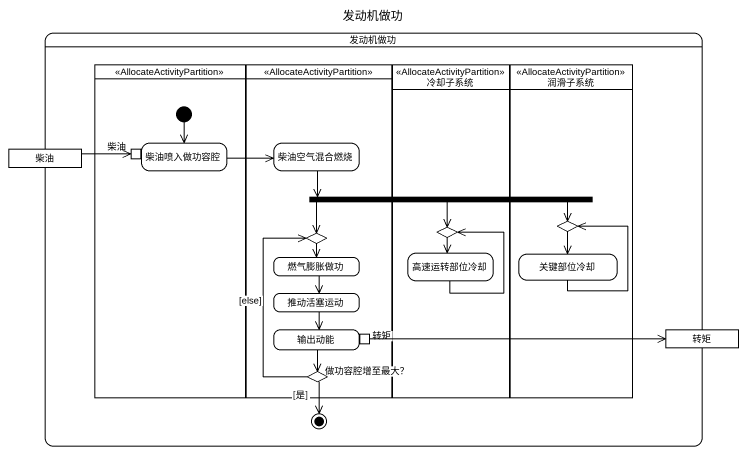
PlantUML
@startuml
title 发动机做功
hide empty description
state 发动机做功 {
  state " " as lane1 <<AllocateActivityPartition>> {
    state 柴油喷入做功容腔 {
      state "柴油" as 柴油_2 <<inputPin>>
    }
    [*] --> 柴油喷入做功容腔
  }
  state " " as lane2 <<AllocateActivityPartition>> {
    state 柴油空气混合燃烧
    state choice1 <<choice>>
    state 燃气膨胀做功
    state 推动活塞运动
    state 输出动能 {
      state 转矩 <<outputPin>>
    }
    state "做功容腔增至最大？" as 做功容腔增至最大 <<choice>>
  }
  state 冷却子系统 <<AllocateActivityPartition>> {
    state choice2 <<choice>>
    state 高速运转部位冷却
  }
  state 润滑子系统 <<AllocateActivityPartition>> {
    state choice3 <<choice>>
    state 关键部位冷却
  }
  state 柴油 <<object>>
  state fork1 <<fork>>
  state "转矩" as 转矩_2 <<object>>
  state final1 <<end>>
}
柴油 -right-> 柴油_2
柴油喷入做功容腔 -right-> 柴油空气混合燃烧
柴油空气混合燃烧 -right-> fork1
fork1 -left-> choice1
fork1 --> choice2
fork1 -right-> choice3
choice1 --> 燃气膨胀做功
choice2 --> 高速运转部位冷却
choice3 --> 关键部位冷却
燃气膨胀做功 --> 推动活塞运动
高速运转部位冷却 -up-> choice2
关键部位冷却 -up-> choice3
推动活塞运动 --> 输出动能
输出动能 --> 做功容腔增至最大
转矩 -right-> 转矩_2
做功容腔增至最大 -up-> choice1 : [else]
做功容腔增至最大 --> final1 : [是]
@enduml
